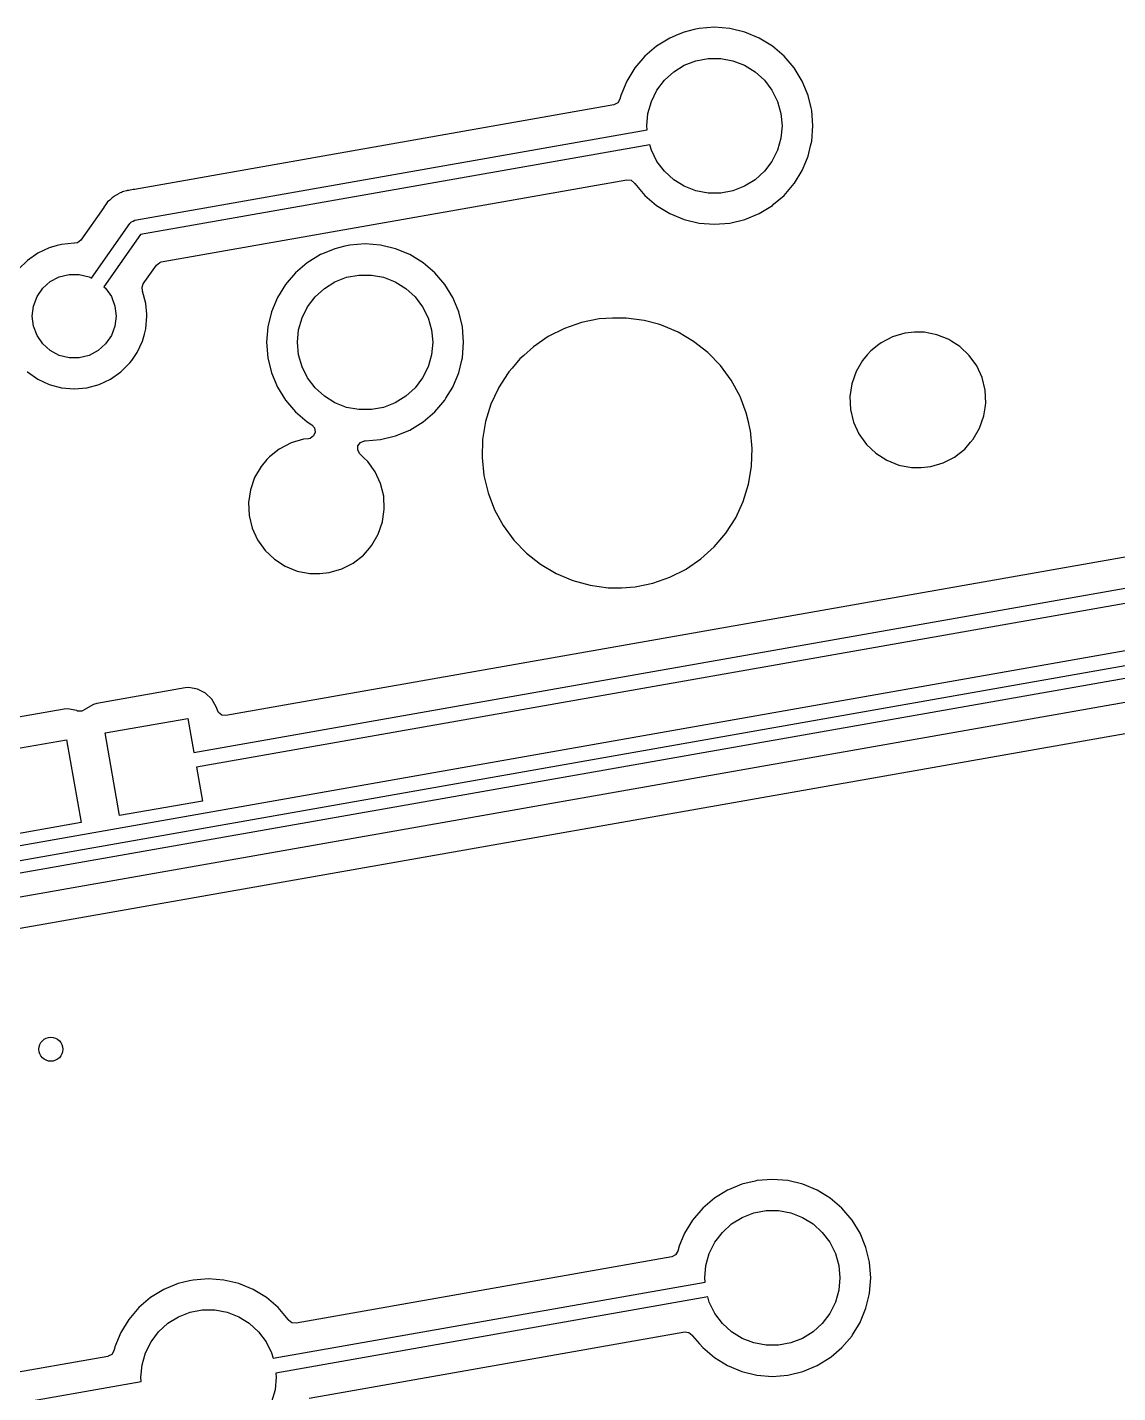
# Model space of a CAD drawing. Extents: x -140 to 29, y -83 to 10.
# Drawn here: x -101.23 to -83.09, y -62.16 to -39.43 of the extents above; entities that cross this region are included whole.
import ezdxf

# ---------------------------------------------------------------- set-up
doc = ezdxf.new("R2010")
doc.units = 0
doc.layers.add('BLACK', color=7, linetype='CONTINUOUS')

msp = doc.modelspace()

# ---------------------------------------------------------------- linework, layer by layer
at = {"layer": 'BLACK', "linetype": 'CONTINUOUS'}
for p, q in [((-90.305, -39.5125), (-90.4023, -39.5527)), ((-90.134, -39.4714), (-90.305, -39.5125)), ((-90.055, -39.4524), (-90.134, -39.4714)), ((-89.7987, -39.4323), (-90.055, -39.4524)), ((-89.5424, -39.4524), (-89.7987, -39.4323)), ((-89.2923, -39.5125), (-89.5424, -39.4524)), ((-89.0548, -39.6108), (-89.2923, -39.5125)), ((-90.7618, -39.7452), (-90.9573, -39.9122)), ((-90.5426, -39.6109), (-90.7618, -39.7452)), ((-90.7618, -39.7452), (-90.7618, -39.7452)), ((-90.7618, -39.7452), (-90.7618, -39.7452)), ((-90.4023, -39.5527), (-90.5426, -39.6109)), ((-88.8356, -39.7452), (-89.0548, -39.6108)), ((-88.6401, -39.9122), (-88.8356, -39.7452)), ((-88.8356, -39.7452), (-88.8356, -39.7452)), ((-90.9573, -39.9122), (-91.1243, -40.1077)), ((-90.3001, -40.0638), (-90.1066, -39.9888)), ((-90.1066, -39.9888), (-89.9025, -39.9506)), ((-89.9025, -39.9506), (-89.6949, -39.9506)), ((-89.6949, -39.9506), (-89.4908, -39.9888)), ((-89.4908, -39.9888), (-89.2972, -40.0638)), ((-88.4731, -40.1077), (-88.6401, -39.9122)), ((-91.1243, -40.1077), (-91.2586, -40.3269)), ((-91.1243, -40.1077), (-91.1243, -40.1077)), ((-90.6301, -40.3129), (-90.4767, -40.173)), ((-90.4767, -40.173), (-90.3001, -40.0638)), ((-89.2972, -40.0638), (-89.1207, -40.173)), ((-89.1207, -40.173), (-88.9673, -40.3129)), ((-88.3387, -40.3269), (-88.4731, -40.1077)), ((-88.4731, -40.1077), (-88.4731, -40.1077)), ((-91.2586, -40.3269), (-91.357, -40.5645)), ((-90.7552, -40.4786), (-90.6301, -40.3129)), ((-88.9673, -40.3129), (-88.8422, -40.4786)), ((-88.2403, -40.5645), (-88.3387, -40.3269)), ((-91.3723, -40.6281), (-91.4077, -40.6897)), ((-91.357, -40.5645), (-91.3723, -40.6281)), ((-90.9045, -40.8641), (-90.8477, -40.6644)), ((-90.8477, -40.6644), (-90.7552, -40.4786)), ((-88.8422, -40.4786), (-88.7497, -40.6644)), ((-88.7497, -40.6644), (-88.6928, -40.8641)), ((-88.1904, -40.7724), (-88.2403, -40.5645)), ((-91.473, -40.7228), (-99.4492, -42.1292)), ((-91.4707, -40.7223), (-91.473, -40.7228)), ((-91.4077, -40.6897), (-91.4707, -40.7223)), ((-90.9237, -41.0708), (-90.9045, -40.8641)), ((-88.6928, -40.8641), (-88.6737, -41.0708)), ((-88.1803, -40.8145), (-88.1904, -40.7724)), ((-88.1601, -41.0708), (-88.1803, -40.8145)), ((-90.9172, -41.1411), (-90.9237, -41.0708)), ((-88.6737, -41.0708), (-88.6928, -41.2775)), ((-88.1803, -41.3271), (-88.1601, -41.0708)), ((-99.4434, -42.6445), (-90.9172, -41.1411)), ((-88.6928, -41.2775), (-88.7497, -41.4772)), ((-88.1993, -41.4061), (-88.1803, -41.3271)), ((-90.8733, -41.3872), (-99.349, -42.8817)), ((-90.8477, -41.4772), (-90.8733, -41.3872)), ((-90.7552, -41.663), (-90.8477, -41.4772)), ((-88.7497, -41.4772), (-88.8422, -41.663)), ((-88.2786, -41.6696), (-88.2403, -41.5771)), ((-88.2403, -41.5771), (-88.1993, -41.4061)), ((-90.6301, -41.8287), (-90.7552, -41.663)), ((-88.8422, -41.663), (-88.9673, -41.8287)), ((-88.3387, -41.8147), (-88.2786, -41.6696)), ((-99.0019, -43.3369), (-91.2564, -41.9711)), ((-91.2564, -41.9711), (-91.1859, -41.979)), ((-91.1859, -41.979), (-91.1307, -42.0238)), ((-91.1307, -42.0238), (-91.1271, -42.0293)), ((-91.1271, -42.0293), (-91.1243, -42.0339)), ((-91.1243, -42.0339), (-91.1243, -42.0339)), ((-91.1243, -42.0339), (-91.1243, -42.0339)), ((-91.1243, -42.0339), (-91.0135, -42.1637)), ((-90.4767, -41.9686), (-90.6301, -41.8287)), ((-90.3001, -42.0779), (-90.4767, -41.9686)), ((-89.1207, -41.9686), (-89.2972, -42.0779)), ((-88.9673, -41.8287), (-89.1207, -41.9686)), ((-88.6401, -42.2294), (-88.4731, -42.0339)), ((-88.4731, -42.0339), (-88.4668, -42.0237)), ((-88.4731, -42.0339), (-88.4731, -42.0339)), ((-88.4668, -42.0237), (-88.3387, -41.8147)), ((-99.8046, -42.2594), (-99.8218, -42.27)), ((-99.7886, -42.2477), (-99.8046, -42.2594)), ((-99.7868, -42.2462), (-99.7886, -42.2477)), ((-99.7732, -42.2345), (-99.7868, -42.2462)), ((-99.7629, -42.2294), (-99.7732, -42.2345)), ((-99.7309, -42.2137), (-99.7629, -42.2294)), ((-99.7257, -42.2108), (-99.7309, -42.2137)), ((-99.6855, -42.1861), (-99.7257, -42.2108)), ((-99.6662, -42.1801), (-99.6855, -42.1861)), ((-99.6855, -42.1861), (-99.6855, -42.1861)), ((-99.6855, -42.1861), (-99.6855, -42.1861)), ((-99.6855, -42.1861), (-99.6855, -42.1861)), ((-99.6478, -42.1728), (-99.6662, -42.1801)), ((-99.6296, -42.1639), (-99.6478, -42.1728)), ((-99.5834, -42.1542), (-99.6296, -42.1639)), ((-99.6296, -42.1639), (-99.6296, -42.1639)), ((-99.5777, -42.1527), (-99.5834, -42.1542)), ((-99.571, -42.1507), (-99.5777, -42.1527)), ((-99.5415, -42.1455), (-99.571, -42.1507)), ((-99.473, -42.1311), (-99.5415, -42.1455)), ((-99.465, -42.1305), (-99.473, -42.1311)), ((-99.4492, -42.1292), (-99.4651, -42.1302)), ((-99.4651, -42.1302), (-99.465, -42.1305)), ((-91.0135, -42.1637), (-90.9573, -42.2294)), ((-90.9573, -42.2294), (-90.7618, -42.3964)), ((-90.1066, -42.1529), (-90.3001, -42.0779)), ((-89.9025, -42.191), (-90.1066, -42.1529)), ((-89.6949, -42.191), (-89.9025, -42.191)), ((-89.4908, -42.1529), (-89.6949, -42.191)), ((-89.2972, -42.0779), (-89.4908, -42.1529)), ((-88.8144, -42.3784), (-88.6401, -42.2294)), ((-99.9595, -42.4312), (-100.339, -42.9738)), ((-99.9563, -42.4261), (-99.9595, -42.4312)), ((-99.933, -42.3851), (-99.9563, -42.4261)), ((-99.919, -42.3705), (-99.933, -42.3851)), ((-99.9064, -42.3553), (-99.919, -42.3705)), ((-99.8948, -42.3387), (-99.9064, -42.3553)), ((-99.8589, -42.308), (-99.8948, -42.3387)), ((-99.8546, -42.3039), (-99.8589, -42.308)), ((-99.8218, -42.27), (-99.8546, -42.3039)), ((-99.8218, -42.27), (-99.8218, -42.27)), ((-90.7618, -42.3964), (-90.5426, -42.5308)), ((-89.0548, -42.5308), (-88.8356, -42.3964)), ((-88.8356, -42.3964), (-88.8144, -42.3784)), ((-100.163, -43.6076), (-99.5241, -42.6959)), ((-99.5241, -42.6959), (-99.5089, -42.6796)), ((-99.5089, -42.6796), (-99.5066, -42.6758)), ((-99.5066, -42.6758), (-99.5041, -42.6746)), ((-99.5041, -42.6746), (-99.4998, -42.67)), ((-99.4998, -42.67), (-99.4712, -42.6582)), ((-99.4712, -42.6582), (-99.4434, -42.6445)), ((-90.5426, -42.5308), (-90.305, -42.6292)), ((-90.305, -42.6292), (-90.055, -42.6892)), ((-90.055, -42.6892), (-89.7987, -42.7094)), ((-89.7987, -42.7094), (-89.5424, -42.6892)), ((-89.5424, -42.6892), (-89.2923, -42.6292)), ((-89.2923, -42.6292), (-89.0548, -42.5308)), ((-99.349, -42.8817), (-99.9574, -43.7506)), ((-100.866, -43.1003), (-101.058, -43.1896)), ((-100.734, -43.065), (-100.866, -43.1003)), ((-100.866, -43.1003), (-100.866, -43.1003)), ((-100.662, -43.0456), (-100.734, -43.065)), ((-100.452, -43.0272), (-100.662, -43.0456)), ((-100.446, -43.0272), (-100.452, -43.0272)), ((-100.452, -43.0272), (-100.452, -43.0272)), ((-100.452, -43.0272), (-100.452, -43.0272)), ((-100.395, -43.0182), (-100.446, -43.026)), ((-100.446, -43.026), (-100.446, -43.0272)), ((-100.339, -42.9738), (-100.395, -43.0182)), ((-96.1175, -43.1165), (-96.3193, -43.2001)), ((-95.9465, -43.0755), (-96.1175, -43.1165)), ((-95.8675, -43.0565), (-95.9465, -43.0755)), ((-95.6112, -43.0363), (-95.8675, -43.0565)), ((-95.3548, -43.0565), (-95.6112, -43.0363)), ((-95.1048, -43.1165), (-95.3548, -43.0565)), ((-94.8673, -43.2149), (-95.1048, -43.1165)), ((-101.231, -43.3107), (-101.38, -43.46)), ((-101.058, -43.1896), (-101.231, -43.3107)), ((-101.231, -43.3107), (-101.231, -43.3107)), ((-99.3016, -43.7006), (-99.0832, -43.3887)), ((-99.0832, -43.3887), (-99.0278, -43.3443)), ((-99.0278, -43.3443), (-99.0019, -43.3369)), ((-96.5743, -43.3493), (-96.7698, -43.5163)), ((-96.355, -43.2149), (-96.5743, -43.3493)), ((-96.5743, -43.3493), (-96.5743, -43.3493)), ((-96.5743, -43.3493), (-96.5743, -43.3493)), ((-96.3193, -43.2001), (-96.355, -43.2149)), ((-94.648, -43.3493), (-94.8673, -43.2149)), ((-94.4525, -43.5163), (-94.648, -43.3493)), ((-94.648, -43.3493), (-94.648, -43.3493)), ((-100.849, -43.664), (-100.7, -43.5857)), ((-100.7, -43.5857), (-100.536, -43.5454)), ((-100.536, -43.5454), (-100.368, -43.5454)), ((-100.368, -43.5454), (-100.204, -43.5857)), ((-100.204, -43.5857), (-100.163, -43.6076)), ((-96.7698, -43.5163), (-96.91, -43.6805)), ((-96.1126, -43.6678), (-95.919, -43.5928)), ((-95.919, -43.5928), (-95.715, -43.5547)), ((-95.715, -43.5547), (-95.5074, -43.5547)), ((-95.5074, -43.5547), (-95.3033, -43.5928)), ((-95.3033, -43.5928), (-95.1097, -43.6678)), ((-94.2855, -43.7118), (-94.4525, -43.5163)), ((-101.07, -43.9142), (-100.975, -43.7757)), ((-100.975, -43.7757), (-100.849, -43.664)), ((-99.9574, -43.7506), (-99.9291, -43.7757)), ((-99.9291, -43.7757), (-99.8334, -43.9142)), ((-99.3233, -43.7559), (-99.3016, -43.7006)), ((-99.3137, -43.8187), (-99.3233, -43.7559)), ((-99.3152, -43.8193), (-99.3137, -43.8187)), ((-99.3134, -43.8245), (-99.3152, -43.8193)), ((-99.2587, -44.0285), (-99.3134, -43.8245)), ((-96.9368, -43.7118), (-97.0711, -43.931)), ((-96.91, -43.6805), (-96.9368, -43.7118)), ((-96.4425, -43.917), (-96.2891, -43.7771)), ((-96.2891, -43.7771), (-96.1126, -43.6678)), ((-95.1097, -43.6678), (-94.9332, -43.7771)), ((-94.9332, -43.7771), (-94.7798, -43.917)), ((-94.1512, -43.931), (-94.2855, -43.7118)), ((-94.2855, -43.7118), (-94.2855, -43.7118)), ((-101.15, -44.2389), (-101.13, -44.0717)), ((-101.13, -44.0717), (-101.07, -43.9142)), ((-99.8334, -43.9142), (-99.7737, -44.0717)), ((-99.7737, -44.0717), (-99.7534, -44.2389)), ((-99.2434, -44.2039), (-99.2587, -44.0285)), ((-97.0711, -43.931), (-97.1695, -44.1685)), ((-96.6602, -44.2685), (-96.5676, -44.0827)), ((-96.5676, -44.0827), (-96.4425, -43.917)), ((-94.7798, -43.917), (-94.6547, -44.0827)), ((-94.6547, -44.0827), (-94.5621, -44.2685)), ((-94.1081, -44.035), (-94.1512, -43.931)), ((-94.0528, -44.1685), (-94.1081, -44.035)), ((-101.13, -44.406), (-101.15, -44.2389)), ((-99.7534, -44.2389), (-99.7737, -44.406)), ((-99.2587, -44.4492), (-99.2403, -44.2389)), ((-99.2403, -44.2389), (-99.2434, -44.2039)), ((-97.1695, -44.1685), (-97.2295, -44.4186)), ((-96.717, -44.4682), (-96.6602, -44.2685)), ((-94.5621, -44.2685), (-94.5053, -44.4682)), ((-93.9928, -44.4186), (-94.0528, -44.1685)), ((-91.7178, -44.2854), (-92.0122, -44.3452)), ((-91.493, -44.2703), (-91.7178, -44.2853)), ((-91.7178, -44.2853), (-91.7178, -44.2853)), ((-91.7178, -44.2853), (-91.7178, -44.2854)), ((-91.2677, -44.2703), (-91.493, -44.2703)), ((-90.9699, -44.3104), (-91.2677, -44.2703)), ((-90.732, -44.3755), (-90.9699, -44.3104)), ((-90.9699, -44.3104), (-90.9699, -44.3104)), ((-90.9699, -44.3104), (-90.9699, -44.3104)), ((-101.07, -44.5635), (-101.13, -44.406)), ((-99.7737, -44.406), (-99.8334, -44.5635)), ((-99.3134, -44.6532), (-99.2823, -44.5374)), ((-99.2823, -44.5374), (-99.2587, -44.4492)), ((-97.2295, -44.4186), (-97.2497, -44.6749)), ((-96.7362, -44.6749), (-96.717, -44.4682)), ((-94.5053, -44.4682), (-94.4862, -44.6749)), ((-93.9793, -44.5896), (-93.9928, -44.4186)), ((-92.2961, -44.4438), (-92.5643, -44.5793)), ((-92.0123, -44.3452), (-92.2961, -44.4438)), ((-92.0122, -44.3452), (-92.0123, -44.3452)), ((-90.6801, -44.3897), (-90.732, -44.3755)), ((-90.4035, -44.507), (-90.6801, -44.3897)), ((-90.4034, -44.5071), (-90.4035, -44.507)), ((-90.4035, -44.507), (-90.4035, -44.507)), ((-90.1449, -44.6602), (-90.4034, -44.5071)), ((-86.6291, -44.5224), (-86.8354, -44.5829)), ((-86.4688, -44.5071), (-86.6291, -44.5224)), ((-86.6291, -44.5224), (-86.6291, -44.5224)), ((-86.6291, -44.5224), (-86.6291, -44.5224)), ((-86.6291, -44.5224), (-86.6291, -44.5224)), ((-86.6291, -44.5224), (-86.6291, -44.5224)), ((-86.3077, -44.5071), (-86.4688, -44.5071)), ((-86.4688, -44.5071), (-86.4688, -44.5071)), ((-86.0966, -44.5477), (-86.3077, -44.5071)), ((-86.3077, -44.5071), (-86.3077, -44.5071)), ((-100.975, -44.702), (-101.07, -44.5635)), ((-100.849, -44.8137), (-100.975, -44.702)), ((-99.9291, -44.702), (-100.055, -44.8137)), ((-99.8334, -44.5635), (-99.9291, -44.702)), ((-99.4026, -44.8447), (-99.3134, -44.6533)), ((-99.3134, -44.6533), (-99.3134, -44.6532)), ((-97.2497, -44.6749), (-97.2295, -44.9312)), ((-96.717, -44.8816), (-96.7362, -44.6749)), ((-94.4862, -44.6749), (-94.5053, -44.8816)), ((-93.9928, -44.9312), (-93.9726, -44.6749)), ((-93.9726, -44.6749), (-93.9793, -44.5896)), ((-92.812, -44.7494), (-92.9699, -44.8922)), ((-92.5643, -44.5793), (-92.812, -44.7493)), ((-92.812, -44.7493), (-92.812, -44.7494)), ((-92.812, -44.7494), (-92.812, -44.7494)), ((-89.9091, -44.8464), (-90.1449, -44.6602)), ((-90.1449, -44.6602), (-90.1449, -44.6602)), ((-87.0625, -44.7098), (-87.1954, -44.8143)), ((-87.0264, -44.6814), (-87.0625, -44.7098)), ((-86.8354, -44.5829), (-87.0264, -44.6814)), ((-85.9129, -44.6213), (-86.0966, -44.5477)), ((-85.8971, -44.6276), (-85.9129, -44.6213)), ((-85.8483, -44.659), (-85.8971, -44.6276)), ((-85.7162, -44.7438), (-85.8483, -44.659)), ((-85.5607, -44.8922), (-85.7162, -44.7438)), ((-100.7, -44.892), (-100.849, -44.8137)), ((-100.536, -44.9323), (-100.7, -44.892)), ((-100.368, -44.9323), (-100.536, -44.9323)), ((-100.204, -44.892), (-100.368, -44.9323)), ((-100.055, -44.8137), (-100.204, -44.892)), ((-99.5238, -45.0177), (-99.4951, -44.9767)), ((-99.4951, -44.9767), (-99.4026, -44.8447)), ((-97.2295, -44.9312), (-97.1695, -45.1812)), ((-96.6602, -45.0813), (-96.717, -44.8816)), ((-94.5053, -44.8816), (-94.5621, -45.0813)), ((-94.0528, -45.1812), (-94.0026, -44.972)), ((-94.0026, -44.972), (-93.9928, -44.9312)), ((-93.0349, -44.9509), (-93.1634, -45.1029)), ((-92.9699, -44.8922), (-93.0349, -44.9509)), ((-93.0349, -44.9509), (-93.0349, -44.9509)), ((-89.7002, -45.0624), (-89.9091, -44.8464)), ((-89.9091, -44.8464), (-89.9091, -44.8464)), ((-87.3361, -44.9767), (-87.4436, -45.1629)), ((-87.2566, -44.885), (-87.3361, -44.9767)), ((-87.1954, -44.8143), (-87.2566, -44.885)), ((-87.1954, -44.8143), (-87.1954, -44.8143)), ((-87.1954, -44.8143), (-87.1954, -44.8143)), ((-85.436, -45.0673), (-85.5607, -44.8922)), ((-85.5607, -44.8922), (-85.5607, -44.8922)), ((-101.232, -45.1657), (-101.231, -45.1668)), ((-101.231, -45.1668), (-101.231, -45.167)), ((-101.231, -45.167), (-101.231, -45.167)), ((-101.231, -45.167), (-101.058, -45.2881)), ((-99.8461, -45.2881), (-99.6731, -45.167)), ((-99.6731, -45.167), (-99.5238, -45.0177)), ((-65.0456, -45.09), (-97.9266, -50.8878)), ((-97.1695, -45.1812), (-97.0711, -45.4188)), ((-96.5676, -45.2671), (-96.6602, -45.0813)), ((-94.5621, -45.0813), (-94.6547, -45.2671)), ((-94.1405, -45.3929), (-94.0528, -45.1812)), ((-93.2289, -45.1804), (-93.3906, -45.4337)), ((-93.2174, -45.1668), (-93.2289, -45.1804)), ((-93.2289, -45.1804), (-93.2289, -45.1804)), ((-93.1634, -45.1029), (-93.2174, -45.1668)), ((-89.5219, -45.3043), (-89.7002, -45.0624)), ((-87.4436, -45.1629), (-87.5139, -45.366)), ((-85.3467, -45.2628), (-85.436, -45.0673)), ((-101.058, -45.2881), (-100.866, -45.3774)), ((-100.866, -45.3774), (-100.662, -45.4321)), ((-100.662, -45.4321), (-100.452, -45.4505)), ((-100.452, -45.4505), (-100.242, -45.4321)), ((-100.242, -45.4321), (-100.038, -45.3774)), ((-100.038, -45.3774), (-99.8461, -45.2881)), ((-97.0711, -45.4188), (-96.9368, -45.638)), ((-96.4425, -45.4328), (-96.5676, -45.2671)), ((-96.2891, -45.5727), (-96.4425, -45.4328)), ((-94.7798, -45.4328), (-94.9332, -45.5727)), ((-94.6547, -45.2671), (-94.7798, -45.4328)), ((-94.2662, -45.6065), (-94.1512, -45.4188)), ((-94.1512, -45.4188), (-94.1405, -45.3929)), ((-93.3906, -45.4337), (-93.3984, -45.4505)), ((-93.3906, -45.4337), (-93.3906, -45.4337)), ((-93.3906, -45.4337), (-93.3906, -45.4337)), ((-89.3775, -45.5678), (-89.5219, -45.3043)), ((-87.5139, -45.366), (-87.5445, -45.5788)), ((-85.296, -45.4717), (-85.3467, -45.2628)), ((-98.4625, -51.4987), (-64.333, -45.4807)), ((-96.9368, -45.638), (-96.7698, -45.8335)), ((-96.1126, -45.6819), (-96.2891, -45.5727)), ((-94.9332, -45.5727), (-95.1097, -45.6819)), ((-94.4525, -45.8335), (-94.2855, -45.638)), ((-94.2855, -45.638), (-94.2662, -45.6065)), ((-94.2855, -45.638), (-94.2855, -45.638)), ((-93.3984, -45.4505), (-93.5171, -45.7062)), ((-89.3733, -45.5788), (-89.3775, -45.5678)), ((-89.2695, -45.8483), (-89.3733, -45.5788)), ((-87.5445, -45.5788), (-87.5343, -45.7935)), ((-85.2858, -45.6864), (-85.296, -45.4717)), ((-85.296, -45.4717), (-85.296, -45.4717)), ((-64.2896, -45.7269), (-98.4191, -51.7449)), ((-96.7698, -45.8335), (-96.5743, -46.0005)), ((-95.919, -45.7569), (-96.1126, -45.6819)), ((-95.715, -45.7951), (-95.919, -45.7569)), ((-95.5074, -45.7951), (-95.715, -45.7951)), ((-95.3033, -45.7569), (-95.5074, -45.7951)), ((-95.1097, -45.6819), (-95.3033, -45.7569)), ((-94.648, -46.0005), (-94.4525, -45.8335)), ((-93.5171, -45.7062), (-93.6061, -45.9932)), ((-93.5171, -45.7062), (-93.5171, -45.7062)), ((-93.5171, -45.7062), (-93.5171, -45.7062)), ((-89.2333, -46.0005), (-89.2695, -45.8483)), ((-87.5343, -45.7935), (-87.4836, -46.0024)), ((-85.3867, -46.1022), (-85.3164, -45.8991)), ((-85.3164, -45.8991), (-85.307, -45.8335)), ((-85.307, -45.8335), (-85.297, -45.7643)), ((-85.297, -45.7643), (-85.2858, -45.6864)), ((-96.5743, -46.0005), (-96.4999, -46.0461)), ((-96.4999, -46.0461), (-96.4523, -46.0987)), ((-96.4523, -46.0987), (-96.4407, -46.1687)), ((-94.8673, -46.1348), (-94.648, -46.0005)), ((-94.648, -46.0005), (-94.648, -46.0005)), ((-93.6061, -45.9932), (-93.6561, -46.2895)), ((-89.2024, -46.1298), (-89.2333, -46.0005)), ((-87.4836, -46.0024), (-87.3943, -46.1979)), ((-85.4932, -46.2866), (-85.3867, -46.1022)), ((-85.3867, -46.1022), (-85.3867, -46.1022)), ((-96.841, -46.3472), (-97.032, -46.4457)), ((-96.6348, -46.2866), (-96.841, -46.3472)), ((-96.5538, -46.2789), (-96.6348, -46.2866)), ((-96.6348, -46.2866), (-96.6348, -46.2866)), ((-96.6348, -46.2866), (-96.6348, -46.2866)), ((-96.6348, -46.2866), (-96.6348, -46.2866)), ((-96.6348, -46.2866), (-96.6348, -46.2866)), ((-96.5277, -46.2736), (-96.5538, -46.2789)), ((-96.4688, -46.2339), (-96.5277, -46.2736)), ((-96.4407, -46.1687), (-96.4688, -46.2339)), ((-95.7304, -46.3982), (-95.6892, -46.3404)), ((-95.6892, -46.3404), (-95.6233, -46.314)), ((-95.6233, -46.314), (-95.6113, -46.3134)), ((-95.6113, -46.3134), (-95.6112, -46.3134)), ((-95.6112, -46.3134), (-95.3548, -46.2933)), ((-95.6112, -46.3134), (-95.6112, -46.3134)), ((-95.6112, -46.3134), (-95.6112, -46.3134)), ((-95.3548, -46.2933), (-95.1048, -46.2332)), ((-95.1048, -46.2332), (-94.8673, -46.1348)), ((-93.6561, -46.2895), (-93.6661, -46.5899)), ((-89.1999, -46.1406), (-89.2024, -46.1298)), ((-89.1698, -46.4395), (-89.1999, -46.1406)), ((-87.3943, -46.1979), (-87.2696, -46.373)), ((-85.6349, -46.4508), (-85.537, -46.3378)), ((-85.537, -46.3378), (-85.4942, -46.2884)), ((-85.4942, -46.2884), (-85.4932, -46.2866)), ((-97.201, -46.5786), (-97.2436, -46.6277)), ((-97.0386, -46.4508), (-97.201, -46.5786)), ((-97.201, -46.5786), (-97.201, -46.5786)), ((-97.201, -46.5786), (-97.201, -46.5786)), ((-97.032, -46.4457), (-97.0386, -46.4508)), ((-95.7338, -46.4691), (-95.7304, -46.3982)), ((-95.6983, -46.5306), (-95.7338, -46.4691)), ((-95.6361, -46.5899), (-95.6983, -46.5306)), ((-89.1798, -46.7399), (-89.1745, -46.5802)), ((-89.1745, -46.5802), (-89.1698, -46.4395)), ((-89.1698, -46.4395), (-89.1698, -46.4395)), ((-89.1698, -46.4395), (-89.1698, -46.4395)), ((-89.1698, -46.4395), (-89.1698, -46.4395)), ((-87.2696, -46.373), (-87.114, -46.5213)), ((-87.114, -46.5213), (-86.9332, -46.6375)), ((-85.8039, -46.5837), (-85.7287, -46.5245)), ((-85.7287, -46.5245), (-85.6349, -46.4508)), ((-85.6349, -46.4508), (-85.6349, -46.4508)), ((-85.6349, -46.4508), (-85.6349, -46.4508)), ((-97.3418, -46.741), (-97.4492, -46.9272)), ((-97.2436, -46.6277), (-97.3418, -46.741)), ((-95.5663, -46.6564), (-95.6361, -46.5899)), ((-95.4416, -46.8315), (-95.5663, -46.6564)), ((-95.5663, -46.6564), (-95.5663, -46.6564)), ((-93.6661, -46.5899), (-93.6361, -46.8888)), ((-89.2298, -47.0362), (-89.1798, -46.7399)), ((-89.1798, -46.7399), (-89.1798, -46.7399)), ((-86.9332, -46.6375), (-86.7337, -46.7174)), ((-86.7337, -46.7174), (-86.5226, -46.7581)), ((-86.5226, -46.7581), (-86.5226, -46.7581)), ((-86.5226, -46.7581), (-86.3615, -46.7581)), ((-86.3615, -46.7581), (-86.2012, -46.7428)), ((-86.3615, -46.7581), (-86.3615, -46.7581)), ((-86.3615, -46.7581), (-86.3615, -46.7581)), ((-86.3615, -46.7581), (-86.3615, -46.7581)), ((-86.2012, -46.7428), (-85.9949, -46.6822)), ((-86.2012, -46.7428), (-86.2012, -46.7428)), ((-86.2012, -46.7428), (-86.2012, -46.7428)), ((-85.9949, -46.6822), (-85.8039, -46.5837)), ((-85.9949, -46.6822), (-85.9949, -46.6822)), ((-85.9949, -46.6822), (-85.9949, -46.6822)), ((-97.4492, -46.9272), (-97.5195, -47.1303)), ((-95.3524, -47.027), (-95.4416, -46.8315)), ((-95.3017, -47.2359), (-95.3524, -47.027)), ((-93.6361, -46.8888), (-93.5664, -47.1811)), ((-89.3188, -47.3232), (-89.2298, -47.0362)), ((-109.103, -54.4143), (-68.1381, -47.191)), ((-97.5195, -47.1303), (-97.5501, -47.343)), ((-95.2915, -47.4506), (-95.3017, -47.2359)), ((-95.3017, -47.2359), (-95.3017, -47.2359)), ((-93.5664, -47.1811), (-93.4584, -47.4616)), ((-68.1456, -47.4462), (-109.009, -54.6515)), ((-97.5501, -47.343), (-97.5399, -47.5577)), ((-95.2982, -47.4976), (-95.2915, -47.4506)), ((-93.4584, -47.4616), (-93.314, -47.7251)), ((-89.4453, -47.5957), (-89.3189, -47.3232)), ((-89.3189, -47.3232), (-89.3188, -47.3232)), ((-97.5399, -47.5577), (-97.4892, -47.7666)), ((-95.3923, -47.8665), (-95.322, -47.6634)), ((-95.322, -47.6634), (-95.3208, -47.6549)), ((-95.3208, -47.6549), (-95.2982, -47.4976)), ((-89.607, -47.849), (-89.4453, -47.5957)), ((-104.292, -54.0228), (-68.5526, -47.721)), ((-97.4892, -47.7666), (-97.3999, -47.9621)), ((-95.4993, -48.0518), (-95.3923, -47.8665)), ((-95.3923, -47.8665), (-95.3923, -47.8665)), ((-93.314, -47.7251), (-93.1357, -47.967)), ((-89.801, -48.0785), (-89.607, -47.849)), ((-89.607, -47.849), (-89.607, -47.849)), ((-68.5647, -48.1293), (-104.141, -54.4023)), ((-97.3999, -47.9621), (-97.2753, -48.1372)), ((-97.2753, -48.1372), (-97.1197, -48.2856)), ((-95.6406, -48.2151), (-95.5409, -48.1001)), ((-95.5409, -48.1001), (-95.4998, -48.0527)), ((-95.4998, -48.0527), (-95.4993, -48.0518)), ((-93.1357, -47.967), (-92.9268, -48.183)), ((-90.0239, -48.28), (-89.801, -48.0785)), ((-89.801, -48.0785), (-89.801, -48.0785)), ((-89.801, -48.0785), (-89.801, -48.0785)), ((-97.1197, -48.2856), (-96.9389, -48.4018)), ((-96.0006, -48.4465), (-95.8095, -48.348)), ((-95.8095, -48.348), (-95.6406, -48.2151)), ((-95.8095, -48.348), (-95.8095, -48.348)), ((-95.6406, -48.2151), (-95.6406, -48.2151)), ((-95.6406, -48.2151), (-95.6406, -48.2151)), ((-92.9268, -48.183), (-92.691, -48.3692)), ((-92.691, -48.3692), (-92.4325, -48.5224)), ((-90.2663, -48.4465), (-90.0239, -48.2801)), ((-90.0239, -48.2801), (-90.0239, -48.28)), ((-90.0239, -48.2801), (-90.0239, -48.2801)), ((-96.9389, -48.4018), (-96.7393, -48.4817)), ((-96.7393, -48.4817), (-96.5283, -48.5223)), ((-96.5283, -48.5223), (-96.5283, -48.5223)), ((-96.5283, -48.5223), (-96.3672, -48.5223)), ((-96.3672, -48.5223), (-96.2068, -48.507)), ((-96.3672, -48.5223), (-96.3672, -48.5223)), ((-96.3672, -48.5223), (-96.3672, -48.5223)), ((-96.3672, -48.5223), (-96.3672, -48.5223)), ((-96.2068, -48.507), (-96.0006, -48.4465)), ((-96.2068, -48.507), (-96.2068, -48.507)), ((-96.2068, -48.507), (-96.2068, -48.507)), ((-96.0006, -48.4465), (-96.0006, -48.4465)), ((-96.0006, -48.4465), (-96.0006, -48.4465)), ((-92.4325, -48.5224), (-92.1558, -48.6397)), ((-90.8237, -48.6842), (-90.5398, -48.5856)), ((-90.5398, -48.5856), (-90.2716, -48.4501)), ((-90.2716, -48.4501), (-90.2663, -48.4465)), ((-103.794, -54.8575), (-68.7353, -48.6757)), ((-92.1558, -48.6397), (-91.866, -48.719)), ((-91.866, -48.719), (-91.5682, -48.7591)), ((-91.5682, -48.7591), (-91.5682, -48.7591)), ((-91.5682, -48.7591), (-91.3429, -48.7591)), ((-91.3429, -48.7591), (-91.1181, -48.7441)), ((-91.3429, -48.7591), (-91.3429, -48.7591)), ((-91.1181, -48.7441), (-90.8237, -48.6842)), ((-98.6025, -50.4247), (-100.074, -50.6842)), ((-98.5417, -50.4206), (-98.6025, -50.4247)), ((-98.6025, -50.4247), (-98.6025, -50.4247)), ((-98.3979, -50.4471), (-98.5417, -50.4206)), ((-98.5417, -50.4206), (-98.5417, -50.4206)), ((-98.2675, -50.5131), (-98.3979, -50.4471)), ((-98.3979, -50.4471), (-98.3979, -50.4471)), ((-98.1608, -50.6131), (-98.2675, -50.5131)), ((-98.0867, -50.7392), (-98.1608, -50.6131)), ((-100.618, -50.7801), (-102.09, -51.0396)), ((-100.558, -50.776), (-100.618, -50.7801)), ((-100.618, -50.7801), (-100.618, -50.7801)), ((-100.414, -50.8026), (-100.558, -50.776)), ((-100.558, -50.776), (-100.558, -50.776)), ((-100.41, -50.8044), (-100.414, -50.8026)), ((-100.414, -50.8026), (-100.414, -50.8026)), ((-100.394, -50.8114), (-100.41, -50.8044)), ((-100.323, -50.8142), (-100.394, -50.8114)), ((-100.266, -50.7807), (-100.323, -50.8142)), ((-100.265, -50.7803), (-100.266, -50.7808)), ((-100.266, -50.7808), (-100.266, -50.7807)), ((-100.261, -50.7782), (-100.265, -50.7803)), ((-100.259, -50.7752), (-100.261, -50.7782)), ((-100.133, -50.7011), (-100.259, -50.7752)), ((-100.259, -50.7752), (-100.259, -50.7752)), ((-100.074, -50.6842), (-100.133, -50.7011)), ((-100.074, -50.6842), (-100.074, -50.6842)), ((-100.074, -50.6842), (-100.074, -50.6842)), ((-98.0695, -50.7988), (-98.0867, -50.7392)), ((-98.0867, -50.7392), (-98.0867, -50.7392)), ((-98.0522, -50.8352), (-98.0695, -50.7988)), ((-97.9971, -50.88), (-98.0522, -50.8352)), ((-97.9266, -50.8878), (-97.9971, -50.88)), ((-99.9379, -51.1765), (-98.5621, -50.9339)), ((-98.5621, -50.9339), (-98.4625, -51.4987)), ((-101.954, -51.532), (-100.578, -51.2894)), ((-100.578, -51.2894), (-100.335, -52.6651)), ((-99.6953, -52.5523), (-99.9379, -51.1765)), ((-98.4191, -51.7449), (-98.3195, -52.3097)), ((-98.3195, -52.3097), (-99.6953, -52.5523)), ((-100.335, -52.6651), (-101.711, -52.9077)), ((-88.8358, -58.6063), (-89.0921, -58.6265)), ((-88.5794, -58.6265), (-88.8358, -58.6063)), ((-88.8358, -58.6063), (-88.8358, -58.6063)), ((-89.5797, -58.7849), (-89.7989, -58.9193)), ((-89.5675, -58.7799), (-89.5797, -58.7849)), ((-89.3421, -58.6865), (-89.5675, -58.7799)), ((-89.1219, -58.6337), (-89.3421, -58.6865)), ((-89.0921, -58.6265), (-89.1219, -58.6337)), ((-88.3294, -58.6865), (-88.5794, -58.6265)), ((-88.0919, -58.7849), (-88.3294, -58.6865)), ((-87.8726, -58.9193), (-88.0919, -58.7849)), ((-89.7989, -58.9193), (-89.9944, -59.0863)), ((-89.7989, -58.9193), (-89.7989, -58.9193)), ((-89.7989, -58.9193), (-89.7989, -58.9193)), ((-87.6771, -59.0863), (-87.8726, -58.9193)), ((-87.8726, -58.9193), (-87.8726, -58.9193)), ((-90.1614, -59.2818), (-90.2957, -59.501)), ((-89.9944, -59.0863), (-90.1614, -59.2818)), ((-90.1614, -59.2818), (-90.1614, -59.2818)), ((-89.5137, -59.3471), (-89.3372, -59.2378)), ((-89.3372, -59.2378), (-89.1436, -59.1628)), ((-89.1436, -59.1628), (-88.9396, -59.1247)), ((-88.9396, -59.1247), (-88.732, -59.1247)), ((-88.732, -59.1247), (-88.5279, -59.1628)), ((-88.5279, -59.1628), (-88.3343, -59.2378)), ((-88.3343, -59.2378), (-88.1578, -59.3471)), ((-87.5102, -59.2818), (-87.6771, -59.0863)), ((-87.5101, -59.2818), (-87.5102, -59.2818)), ((-87.3758, -59.501), (-87.5101, -59.2818)), ((-90.2957, -59.501), (-90.3904, -59.7297)), ((-89.7923, -59.6527), (-89.6671, -59.487)), ((-89.6671, -59.487), (-89.5137, -59.3471)), ((-88.1578, -59.3471), (-88.0044, -59.487)), ((-88.0044, -59.487), (-87.8793, -59.6527)), ((-87.2774, -59.7386), (-87.3758, -59.501)), ((-90.3941, -59.7386), (-90.4094, -59.8022)), ((-90.3904, -59.7297), (-90.3941, -59.7386)), ((-89.8848, -59.8385), (-89.7923, -59.6527)), ((-87.8793, -59.6527), (-87.7867, -59.8385)), ((-87.2182, -59.9852), (-87.2774, -59.7386)), ((-90.51, -59.8968), (-96.7583, -60.9986)), ((-90.5078, -59.8964), (-90.51, -59.8968)), ((-90.4447, -59.8637), (-90.5078, -59.8964)), ((-90.4094, -59.8022), (-90.4447, -59.8637)), ((-89.9416, -60.0382), (-89.8848, -59.8385)), ((-87.7867, -59.8385), (-87.7299, -60.0382)), ((-87.2174, -59.9886), (-87.2182, -59.9852)), ((-87.1972, -60.2449), (-87.2174, -59.9886)), ((-89.9608, -60.2449), (-89.9416, -60.0382)), ((-87.7299, -60.0382), (-87.7108, -60.2449)), ((-98.9599, -60.4389), (-99.1792, -60.5733)), ((-98.923, -60.4236), (-98.9599, -60.4389)), ((-98.7224, -60.3405), (-98.923, -60.4236)), ((-98.531, -60.2946), (-98.7224, -60.3405)), ((-98.4724, -60.2805), (-98.531, -60.2946)), ((-98.2161, -60.2603), (-98.4724, -60.2805)), ((-97.9597, -60.2805), (-98.2161, -60.2603)), ((-98.2161, -60.2603), (-98.2161, -60.2603)), ((-97.7097, -60.3405), (-97.9597, -60.2805)), ((-97.4722, -60.4389), (-97.7097, -60.3405)), ((-97.2529, -60.5733), (-97.4722, -60.4389)), ((-97.1414, -61.5825), (-89.9543, -60.3152)), ((-89.9543, -60.3152), (-89.9608, -60.2449)), ((-87.7108, -60.2449), (-87.7299, -60.4516)), ((-87.2174, -60.5012), (-87.1972, -60.2449)), ((-99.1792, -60.5733), (-99.3747, -60.7403)), ((-99.1792, -60.5733), (-99.1792, -60.5733)), ((-99.1792, -60.5733), (-99.1792, -60.5733)), ((-97.0574, -60.7403), (-97.2529, -60.5733)), ((-97.2529, -60.5733), (-97.2529, -60.5733)), ((-89.9104, -60.5613), (-97.0976, -61.8286)), ((-89.8848, -60.6513), (-89.9104, -60.5613)), ((-89.7923, -60.8371), (-89.8848, -60.6513)), ((-87.7867, -60.6513), (-87.8793, -60.8371)), ((-87.7299, -60.4516), (-87.7867, -60.6513)), ((-87.2774, -60.7512), (-87.2241, -60.5293)), ((-87.2241, -60.5293), (-87.2174, -60.5012)), ((-99.3747, -60.7403), (-99.5417, -60.9358)), ((-98.894, -61.0011), (-98.7175, -60.8918)), ((-98.7175, -60.8918), (-98.5239, -60.8168)), ((-98.5239, -60.8168), (-98.3199, -60.7787)), ((-98.3199, -60.7787), (-98.1123, -60.7787)), ((-98.1123, -60.7787), (-97.9082, -60.8168)), ((-97.9082, -60.8168), (-97.7146, -60.8918)), ((-97.7146, -60.8918), (-97.5381, -61.0011)), ((-96.8904, -60.9358), (-97.0574, -60.7403)), ((-89.6671, -61.0028), (-89.7923, -60.8371)), ((-87.8793, -60.8371), (-88.0044, -61.0028)), ((-87.3689, -60.9721), (-87.2774, -60.7512)), ((-99.5417, -60.9358), (-99.676, -61.155)), ((-99.5417, -60.9358), (-99.5417, -60.9358)), ((-99.0474, -61.141), (-98.894, -61.0011)), ((-97.5381, -61.0011), (-97.3847, -61.141)), ((-96.8876, -60.9403), (-96.8904, -60.9358)), ((-96.8904, -60.9358), (-96.8904, -60.9358)), ((-96.884, -60.946), (-96.8876, -60.9403)), ((-96.8289, -60.9907), (-96.884, -60.946)), ((-96.7583, -60.9986), (-96.8289, -60.9907)), ((-89.5137, -61.1427), (-89.6671, -61.0028)), ((-88.0044, -61.0028), (-88.1578, -61.1427)), ((-87.4994, -61.1905), (-87.3758, -60.9888)), ((-87.3758, -60.9888), (-87.3689, -60.9721)), ((-99.676, -61.155), (-99.7744, -61.3926)), ((-99.2651, -61.4925), (-99.1726, -61.3067)), ((-99.1726, -61.3067), (-99.0474, -61.141)), ((-97.3847, -61.141), (-97.2596, -61.3067)), ((-97.2596, -61.3067), (-97.167, -61.4925)), ((-96.5418, -62.247), (-90.2935, -61.1452)), ((-90.2935, -61.1452), (-90.2229, -61.1531)), ((-90.2229, -61.1531), (-90.1678, -61.1978)), ((-90.1678, -61.1978), (-90.1642, -61.2034)), ((-90.1642, -61.2034), (-90.1614, -61.208)), ((-90.1614, -61.208), (-90.1614, -61.208)), ((-90.1614, -61.208), (-90.1614, -61.208)), ((-90.1614, -61.208), (-90.0469, -61.342)), ((-90.0469, -61.342), (-89.9944, -61.4035)), ((-89.3372, -61.252), (-89.5137, -61.1427)), ((-89.1436, -61.327), (-89.3372, -61.252)), ((-88.9396, -61.3651), (-89.1436, -61.327)), ((-88.5279, -61.327), (-88.732, -61.3651)), ((-88.3343, -61.252), (-88.5279, -61.327)), ((-88.1578, -61.1427), (-88.3343, -61.252)), ((-87.6771, -61.4035), (-87.5102, -61.208)), ((-87.5102, -61.208), (-87.5101, -61.208)), ((-87.5101, -61.208), (-87.4994, -61.1905)), ((-99.8903, -61.5508), (-107.867, -62.9573)), ((-99.8881, -61.5504), (-99.8903, -61.5508)), ((-99.825, -61.5177), (-99.8881, -61.5504)), ((-99.7897, -61.4562), (-99.825, -61.5177)), ((-99.7814, -61.4217), (-99.7897, -61.4562)), ((-99.7744, -61.3926), (-99.7814, -61.4217)), ((-99.3219, -61.6922), (-99.2651, -61.4925)), ((-97.167, -61.4925), (-97.1414, -61.5825)), ((-89.9944, -61.4035), (-89.7989, -61.5705)), ((-89.7989, -61.5705), (-89.5797, -61.7049)), ((-88.732, -61.3651), (-88.9396, -61.3651)), ((-88.0919, -61.7049), (-87.8726, -61.5705)), ((-87.8726, -61.5705), (-87.8571, -61.5572)), ((-87.8571, -61.5572), (-87.6771, -61.4035)), ((-99.3411, -61.8989), (-99.3219, -61.6922)), ((-89.5797, -61.7049), (-89.3421, -61.8033)), ((-89.3421, -61.8033), (-89.0921, -61.8633)), ((-88.5794, -61.8633), (-88.3294, -61.8033)), ((-88.3294, -61.8033), (-88.0919, -61.7049)), ((-107.861, -63.4727), (-99.3345, -61.9692)), ((-99.3345, -61.9692), (-99.3411, -61.8989)), ((-97.0911, -61.8989), (-97.1102, -62.1056)), ((-97.0976, -61.8286), (-97.0911, -61.8989)), ((-89.0921, -61.8633), (-88.8358, -61.8834)), ((-88.8358, -61.8834), (-88.5794, -61.8633)), ((-97.1102, -62.1056), (-97.167, -62.3053))]:
    msp.add_line(p, q, dxfattribs=at)
at = {"layer": 'BLACK'}
msp.add_circle((-100.84, -56.44), 0.2, dxfattribs=at)

doc.saveas('drawing.dxf')
